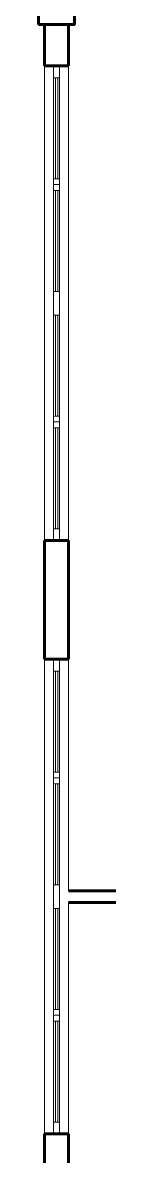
# Model space of a CAD drawing. Header units: millimetres. Extents: x 72 to 2370, y -203 to 794.
# Drawn here: x 1744.82 to 1745.42, y 368.39 to 377.95 of the extents above; entities that cross this region are included whole.
import ezdxf

# ---------------------------------------------------------------- set-up
doc = ezdxf.new("R2010")
doc.units = ezdxf.units.MM
for name, color, linetype, lineweight in [('envolvente', 164, 'Continuous', 60), ('Estructura', 1, 'Continuous', 60), ('ventanas', 132, 'Continuous', 9)]:
    doc.layers.add(name, color=color, linetype=linetype, lineweight=lineweight)

msp = doc.modelspace()

# ---------------------------------------------------------------- linework, layer by layer
at = {"layer": 'envolvente'}
for p, q in [((1744.8739, 377.5801), (1744.8739, 377.9301)), ((1745.0739, 377.5801), (1745.0739, 377.9301)), ((1744.8739, 377.5801), (1745.0739, 377.5801)), ((1744.8739, 372.5801), (1744.8739, 373.5801)), ((1744.8739, 373.5801), (1745.0739, 373.5801)), ((1745.0739, 372.5801), (1745.0739, 373.5801)), ((1744.8739, 372.5801), (1745.0739, 372.5801)), ((1745.0739, 370.6301), (1746.0739, 370.6301)), ((1745.0739, 370.5301), (1746.0739, 370.5301)), ((1744.8739, 367.5801), (1744.8739, 368.5801)), ((1744.8739, 368.5801), (1745.0739, 368.5801)), ((1745.0739, 367.5801), (1745.0739, 368.5801))]:
    msp.add_line(p, q, dxfattribs=at)
at = {"layer": 'envolvente', "lineweight": 9}
for p, q in [((1744.8739, 373.5801), (1744.8739, 377.5801)), ((1745.0739, 377.5801), (1745.0739, 373.5801)), ((1744.8739, 368.5801), (1744.8739, 372.5801)), ((1745.0739, 372.5801), (1745.0739, 370.6301)), ((1745.0739, 370.5301), (1745.0739, 368.5801))]:
    msp.add_line(p, q, dxfattribs=at)
at = {"layer": 'Estructura'}
msp.add_lwpolyline([(1744.8239, 377.9301), (1745.1239, 377.9301), (1745.1239, 378.2301), (1744.8239, 378.2301)], close=True, dxfattribs=at)
at = {"layer": 'ventanas'}
for p, q in [((1744.9489, 375.5801), (1744.9489, 377.5801)), ((1744.9989, 377.5801), (1744.9989, 375.5801)), ((1744.9489, 377.4801), (1744.9989, 377.4801)), ((1744.9639, 377.4801), (1744.9639, 376.6301)), ((1744.9839, 377.4801), (1744.9839, 376.6301)), ((1744.9489, 376.6301), (1744.9989, 376.6301)), ((1744.9489, 376.5801), (1744.9989, 376.5801)), ((1744.9489, 376.5301), (1744.9989, 376.5301)), ((1744.9639, 376.5301), (1744.9639, 375.6801)), ((1744.9839, 376.5301), (1744.9839, 375.6801)), ((1744.9989, 375.6801), (1744.9489, 375.6801)), ((1744.9489, 373.5801), (1744.9489, 375.5801)), ((1744.9989, 375.5801), (1744.9989, 373.5801)), ((1744.9489, 375.4801), (1744.9989, 375.4801)), ((1744.9639, 375.4801), (1744.9639, 374.6301)), ((1744.9839, 375.4801), (1744.9839, 374.6301)), ((1744.9489, 374.6301), (1744.9989, 374.6301)), ((1744.9489, 374.5801), (1744.9989, 374.5801)), ((1744.9489, 374.5301), (1744.9989, 374.5301)), ((1744.9639, 374.5301), (1744.9639, 373.6801)), ((1744.9839, 374.5301), (1744.9839, 373.6801)), ((1744.9989, 373.6801), (1744.9489, 373.6801)), ((1744.9489, 370.5801), (1744.9489, 372.5801)), ((1744.9989, 372.5801), (1744.9989, 370.5801)), ((1744.9489, 372.4801), (1744.9989, 372.4801)), ((1744.9639, 372.4801), (1744.9639, 371.6301)), ((1744.9839, 372.4801), (1744.9839, 371.6301)), ((1744.9489, 371.6301), (1744.9989, 371.6301)), ((1744.9489, 371.5801), (1744.9989, 371.5801)), ((1744.9489, 371.5301), (1744.9989, 371.5301)), ((1744.9639, 371.5301), (1744.9639, 370.6801)), ((1744.9839, 371.5301), (1744.9839, 370.6801)), ((1744.9989, 370.6801), (1744.9489, 370.6801)), ((1744.9489, 368.5801), (1744.9489, 370.5801)), ((1744.9989, 370.5801), (1744.9989, 368.5801)), ((1744.9489, 370.4801), (1744.9989, 370.4801)), ((1744.9639, 370.4801), (1744.9639, 369.6301)), ((1744.9839, 370.4801), (1744.9839, 369.6301)), ((1744.9489, 369.6301), (1744.9989, 369.6301)), ((1744.9489, 369.5801), (1744.9989, 369.5801)), ((1744.9489, 369.5301), (1744.9989, 369.5301)), ((1744.9639, 369.5301), (1744.9639, 368.6801)), ((1744.9839, 369.5301), (1744.9839, 368.6801)), ((1744.9989, 368.6801), (1744.9489, 368.6801))]:
    msp.add_line(p, q, dxfattribs=at)

doc.saveas('drawing.dxf')
